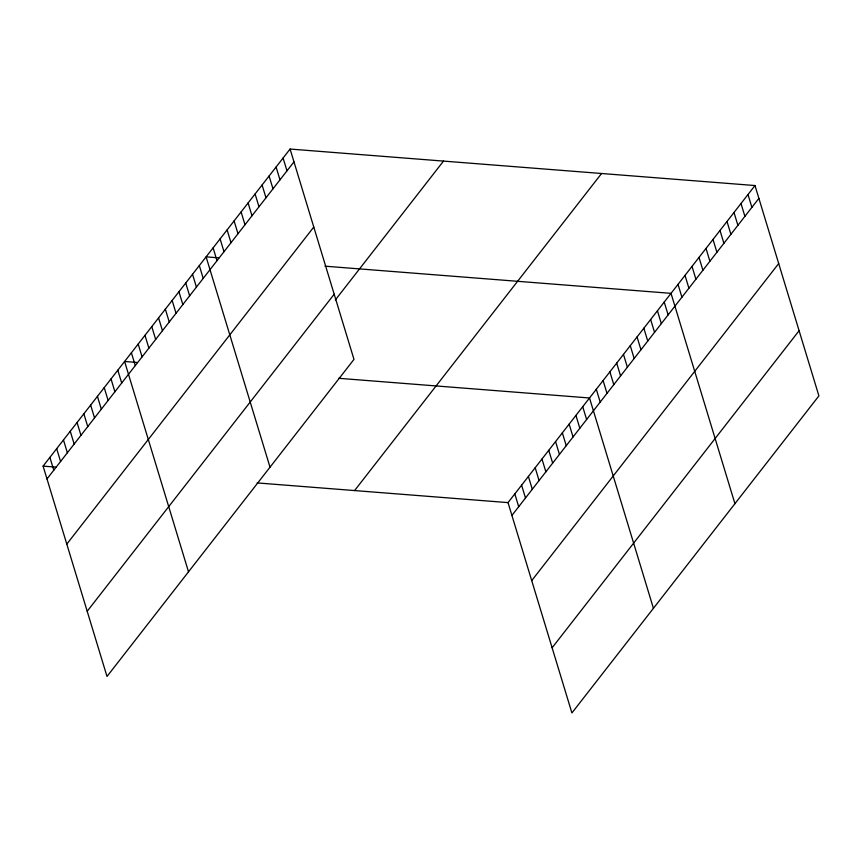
<?xml version="1.0" encoding="UTF-8"?>
<svg xmlns="http://www.w3.org/2000/svg" width="862" height="862" viewBox="0 0 862 862"><rect width="100%" height="100%" fill="white"/><g stroke="black" fill="none" stroke-linecap="round" stroke-linejoin="round"><path stroke-width="1.29" d="M290.085 149.051L353.98 359.389L107.007 676.454L43.1 466.116L290.085 149.051L754.993 185.545L818.9 395.884L571.915 712.949L508.02 502.611L754.993 185.545M46.99 478.927L293.974 161.873M66.794 544.116L313.779 227.051M87.202 611.266L334.187 294.211M335.383 299.901L443.499 161.097M354.594 490.564L601.568 173.499M511.909 515.433L758.894 198.368M531.714 580.611L778.688 263.546M552.122 647.771L799.096 330.706M218.894 257.857L206.104 256.854L270.011 467.193M325.006 266.186L671.024 293.349L734.93 503.688M137.392 362.482L124.602 361.48L188.509 571.818M338.615 378.289L589.522 397.985L653.428 608.324M43.1 466.116L55.89 467.118M257.113 482.914L508.02 502.611M748 194.532L751.89 207.354M740.997 203.518L744.897 216.34M734.004 212.505L737.894 225.316M727 221.48L730.901 234.302M720.007 230.466L723.897 243.289M713.003 239.453L716.904 252.264M706.01 248.428L709.9 261.251M699.017 257.415L702.907 270.237M692.014 266.401L695.914 279.223M685.021 275.387L688.91 288.199M678.017 284.363L681.917 297.185M664.225 302.066L668.125 314.889M657.437 310.794L661.337 323.606M650.648 319.511L654.538 332.333M643.849 328.228L647.75 341.05M637.061 336.945L640.962 349.767M630.273 345.662L634.163 358.484M623.474 354.39L627.374 367.201M616.686 363.107L620.575 375.929M609.897 371.824L613.787 384.646M603.098 380.541L606.999 393.363M596.31 389.258L600.2 402.08M582.723 406.702L586.623 419.525M575.935 415.419L579.824 428.242M569.146 424.136L573.036 436.959M562.347 432.853L566.248 445.676M555.559 441.581L559.449 454.393M548.771 450.298L552.661 463.12M541.972 459.015L545.872 471.837M535.183 467.732L539.073 480.554M528.395 476.46L532.285 489.271M521.596 485.177L525.497 497.988M514.808 493.894L518.698 506.716M283.081 158.037L286.981 170.848M276.088 167.012L279.978 179.835M269.084 175.999L272.985 188.821M262.091 184.985L265.981 197.807M255.087 193.972L258.988 206.783M248.094 202.947L251.984 215.769M241.091 211.933L244.991 224.756M234.098 220.92L237.987 233.731M227.105 229.895L230.994 242.718M220.101 238.882L224.001 251.704M213.108 247.868L216.998 260.69M199.316 265.571L203.206 278.394M192.528 274.288L196.417 287.111M185.729 283.005L189.629 295.828M178.94 291.722L182.83 304.545M172.141 300.45L176.042 313.262M165.353 309.167L169.254 321.989M158.565 317.884L162.455 330.706M151.766 326.601L155.666 339.423M144.978 335.329L148.878 348.14M138.189 344.046L142.079 356.868M131.39 352.763L135.291 365.585M117.814 370.197L121.704 383.019M111.015 378.924L114.915 391.736M104.227 387.641L108.127 400.464M97.438 396.358L101.328 409.181M90.639 405.075L94.54 417.898M83.851 413.792L87.752 426.615M77.063 422.52L80.953 435.332M70.264 431.237L74.164 444.059M63.476 439.954L67.376 452.776M56.687 448.671L60.577 461.493M49.888 457.388L53.789 470.21"/></g></svg>
